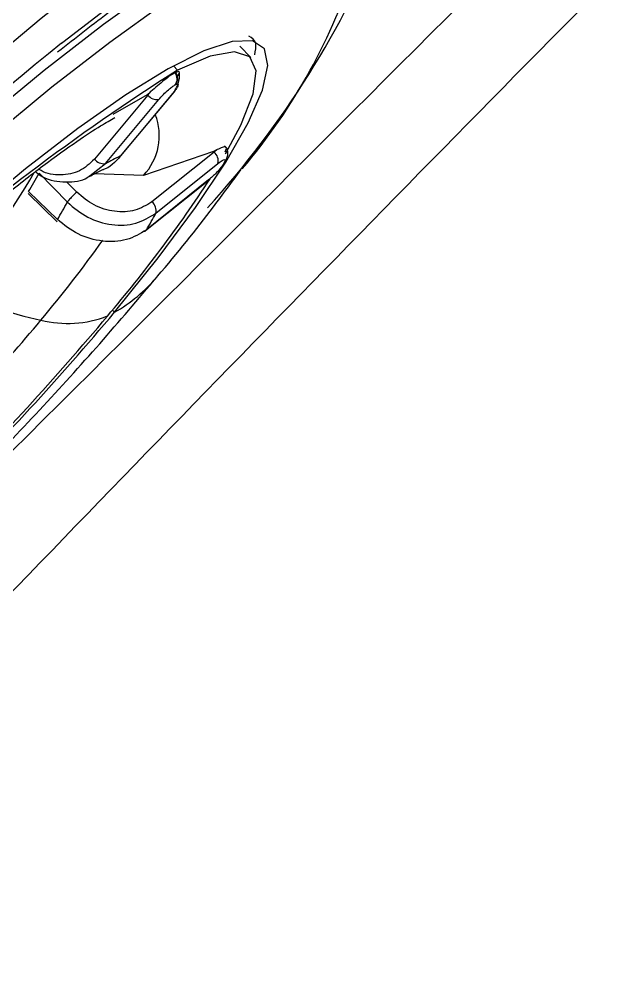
# Model space of a CAD drawing. Extents: x 943 to 1030, y 781 to 934.
# Drawn here: x 955.293 to 956.021, y 875.927 to 877.096 of the extents above; entities that cross this region are included whole.
import ezdxf

# ---------------------------------------------------------------- set-up
doc = ezdxf.new("R2010")
doc.units = 0
doc.header["$MEASUREMENT"] = 0
doc.layers.add('1', color=4, linetype='Continuous')

# ---------------------------------------------------------------- blocks, each defined once
blk = doc.blocks.new('AIRA')
at = {"layer": '1', "color": 3, "linetype": 'Continuous', "lineweight": 25}
for p, q in [((12.3955, 73.8845), (12.382, 73.8984)), ((12.3069, 73.8694), (12.3019, 73.8746)), ((12.3038, 73.8662), (12.3047, 73.8666)), ((12.3039, 73.8515), (12.3048, 73.852)), ((12.2709, 73.8391), (12.2064, 73.7618)), ((12.2196, 73.7564), (12.2841, 73.8337)), ((12.2703, 73.8397), (12.2287, 73.8158)), ((12.3022, 73.8428), (12.2377, 73.7655)), ((12.2386, 73.7661), (12.303, 73.8435)), ((12.2746, 73.8434), (12.2703, 73.8397)), ((12.2703, 73.8397), (12.2709, 73.8391)), ((12.2709, 73.8391), (12.2746, 73.8434)), ((12.3503, 73.7709), (12.2655, 73.7421)), ((12.3509, 73.7703), (12.2758, 73.7101)), ((12.3547, 73.7733), (12.3503, 73.7709)), ((12.3503, 73.7709), (12.3509, 73.7703)), ((12.3509, 73.7703), (12.3547, 73.7733)), ((12.2011, 73.7421), (12.2196, 73.7564)), ((12.2805, 73.6964), (12.3556, 73.7566)), ((12.3633, 73.7576), (12.3627, 73.7566)), ((12.3648, 73.759), (12.3653, 73.76)), ((12.1737, 73.7098), (12.1395, 73.7449)), ((12.2655, 73.7421), (12.2067, 73.7441)), ((12.1851, 73.7219), (12.1728, 73.7345)), ((12.2683, 73.6755), (12.3434, 73.7357)), ((12.3443, 73.7367), (12.2692, 73.6765)), ((12.1262, 73.7205), (12.1615, 73.6863)), ((12.1269, 73.7226), (12.1617, 73.6888)), ((12.2307, 73.5768), (12.2281, 73.5794))]:
    blk.add_line(p, q, dxfattribs=at)
at = {"layer": '1', "color": 3, "linetype": 'Continuous', "lineweight": 25, "flags": 128}
for points in [[(12.5908, 74.1181), (12.5924, 74.1359), (12.5873, 74.1594), (12.572, 74.173), (12.5469, 74.1765), (12.5123, 74.1698), (12.4687, 74.153), (12.4167, 74.1264), (12.3572, 74.0904), (12.2908, 74.0455), (12.2187, 73.9922), (12.1419, 73.9316), (12.0614, 73.8643), (11.9786, 73.7914), (11.8945, 73.7139), (11.8104, 73.633), (11.7276, 73.5499), (11.6472, 73.4657), (11.5704, 73.3817), (11.4983, 73.2992), (11.432, 73.2193)], [(12.1668, 73.902), (12.1684, 73.9033), (12.2411, 73.9593), (12.3086, 74.0075), (12.3699, 74.0471), (12.4239, 74.0774), (12.4699, 74.098), (12.5071, 74.1086), (12.5349, 74.109), (12.5529, 74.0992), (12.5608, 74.0793), (12.5585, 74.0496), (12.5573, 74.0445)], [(12.5129, 74.0596), (12.5008, 74.0668), (12.4752, 74.0681), (12.44, 74.059), (12.3957, 74.0397), (12.3432, 74.0104), (12.2834, 73.9718), (12.2172, 73.9244), (12.1458, 73.869), (12.0705, 73.8067), (11.9924, 73.7384), (11.913, 73.6654), (11.8336, 73.5889), (11.7556, 73.5102), (11.6802, 73.4306), (11.6089, 73.3515), (11.5427, 73.2744)], [(12.4722, 74.0432), (12.4436, 74.0352), (12.4002, 74.0162), (12.3486, 73.9875), (12.2899, 73.9495), (12.2249, 73.9029), (12.1548, 73.8486), (12.0808, 73.7874), (12.0041, 73.7203), (11.9261, 73.6486), (11.8481, 73.5735), (11.7715, 73.4962), (11.6975, 73.418), (11.6274, 73.3404), (11.5625, 73.2646)], [(12.2307, 73.5768), (12.2835, 73.6425), (12.3286, 73.7034), (12.3652, 73.7583), (12.3923, 73.8058), (12.4093, 73.8451), (12.4159, 73.875), (12.4119, 73.8951), (12.3974, 73.9049), (12.3727, 73.904), (12.3385, 73.8926), (12.2953, 73.871), (12.2443, 73.8395), (12.1865, 73.7989), (12.1232, 73.7501), (12.0559, 73.6942), (11.986, 73.6324), (11.9152, 73.5662), (11.845, 73.4969), (11.7769, 73.4262), (11.7125, 73.3556), (11.6533, 73.2867)], [(12.3646, 73.7681), (12.3831, 73.8028), (12.3981, 73.8407), (12.4019, 73.8685), (12.3943, 73.8856), (12.3756, 73.8915), (12.3462, 73.8861), (12.3069, 73.8694)], [(12.303, 73.8435), (12.3035, 73.8444), (12.3036, 73.8446)], [(12.3022, 73.8428), (12.303, 73.8435), (12.303, 73.8435)], [(12.2386, 73.7661), (12.2385, 73.7661), (12.2377, 73.7655)], [(12.3648, 73.759), (12.3639, 73.7578), (12.3627, 73.7566)], [(12.3443, 73.7367), (12.3435, 73.7357), (12.3434, 73.7357)], [(12.2683, 73.6755), (12.2684, 73.6755), (12.2692, 73.6765)]]:
    blk.add_lwpolyline(points, dxfattribs=at)
at = {"layer": '1', "color": 3, "linetype": 'Continuous', "lineweight": 25}
for centre, radius, start, end in [((11.4956, 74.473), 1.145, 317.7364, 338.0224), ((11.8325, 74.2186), 0.7244, 319.7108, 342.4494), ((15.1216, 70.2554), 4.6935, 129.0182, 137.0238), ((13.7139, 71.6525), 2.6258, 122.4024, 141.3939), ((12.2942, 73.8588), 0.0121, 323.3053, 37.625), ((12.295, 73.8592), 0.0121, 323.3053, 37.625), ((12.2823, 73.8482), 0.0145, 218.3134, 276.9739), ((12.2151, 73.7902), 0.0697, 316.399, 21.5213), ((12.3773, 73.465), 0.3313, 114.9234, 118.4275), ((12.3423, 73.7597), 0.0137, 347.1277, 51.2626), ((12.2178, 73.7708), 0.0145, 218.3127, 276.9735), ((12.3581, 73.7641), 0.00826, 308.5014, 344.4777), ((11.3782, 74.179), 0.8709, 318.993, 330.159), ((11.7812, 73.9342), 0.4053, 328.5305, 332.1527), ((10.949, 74.6544), 1.6709, 319.6386, 326.7407), ((11.8156, 73.8998), 0.4053, 328.6296, 332.0534), ((12.2672, 73.6995), 0.0137, 347.128, 51.2635), ((11.8554, 73.9253), 0.4829, 328.9788, 331.7044), ((12.266, 73.6786), 0.00396, 271.1964, 306.7114), ((10.9584, 74.5616), 1.5456, 319.9572, 324.4962), ((12.136, 73.7425), 0.1908, 299.7267, 319.9655), ((12.2192, 73.9316), 0.3725, 240.4408, 258.0008), ((9.5692, 75.8116), 3.4753, 314.8753, 319.9807), ((10.1239, 75.2589), 2.6331, 315.1338, 320.0242), ((9.6376, 75.7429), 3.3752, 314.9917, 319.9763), ((12.1739, 73.6983), 0.1349, 256.2166, 291.0048)]:
    blk.add_arc(centre, radius, start, end, dxfattribs=at)
for points, knots in [([(16.7635, 77.6975), (16.438, 77.4073), (15.787, 76.8269), (14.8258, 75.9334), (13.8771, 75.0243), (12.943, 74.0988), (12.0242, 73.1586), (11.1221, 72.2041), (10.236, 71.2375), (9.661, 70.5833), (9.3735, 70.2562)], [0, 0, 0, 0, 0.125, 0.25, 0.375, 0.5, 0.625, 0.75, 0.875, 1, 1, 1, 1]), ([(10.1026, 71.9775), (10.2812, 72.1544), (11.0897, 72.955), (12.3557, 74.2057), (13.5215, 75.3446), (14.2046, 76.0094), (14.6141, 76.4073), (14.9505, 76.7343), (15.1365, 76.9152)], [0, 0, 0, 0, 0.106937, 0.484076, 0.757109, 0.80038, 0.889603, 1, 1, 1, 1]), ([(10.4201, 71.7437), (10.6511, 71.9705), (11.284, 72.5916), (12.3142, 73.6141), (13.51, 74.8099), (14.5376, 75.8454), (15.1639, 76.4835), (15.3958, 76.7198)], [0, 0, 0, 0, 0.138146, 0.378364, 0.618507, 0.858724, 1, 1, 1, 1]), ([(17.9126, 76.6519), (17.5918, 76.4092), (16.9535, 75.9263), (16.0442, 75.1453), (15.1613, 74.3457), (14.3049, 73.5215), (13.474, 72.6841), (12.6644, 71.8362), (11.8848, 70.9679), (11.1301, 70.0685), (10.6622, 69.4397), (10.4269, 69.1234)], [0, 0, 0, 0, 0.113392, 0.225638, 0.337341, 0.448782, 0.560233, 0.669481, 0.778832, 0.888788, 1, 1, 1, 1]), ([(18.3969, 76.174), (18.2652, 76.0854), (17.9989, 75.9062), (17.6017, 75.6241), (17.2018, 75.3284), (16.8001, 75.0184), (16.4085, 74.7031), (15.9602, 74.3274), (15.4514, 73.88), (14.8696, 73.339), (14.355, 72.834), (13.9157, 72.3844), (13.5603, 72.0082), (13.2221, 71.6376), (12.9012, 71.2732), (12.5878, 70.9043), (12.2149, 70.4484), (11.7912, 69.9015), (11.3335, 69.273), (11.0502, 68.8492), (10.9105, 68.6404)], [0, 0, 0, 0, 0.044709, 0.090349, 0.13691, 0.184379, 0.232745, 0.277954, 0.348418, 0.422679, 0.500679, 0.550525, 0.598903, 0.645795, 0.691185, 0.735062, 0.781563, 0.856423, 0.929252, 1, 1, 1, 1]), ([(12.162, 73.8914), (12.1837, 73.9084), (12.2279, 73.9432), (12.289, 73.9871), (12.3453, 74.0244), (12.3947, 74.0533), (12.4359, 74.0737), (12.4668, 74.0848), (12.4865, 74.089), (12.4939, 74.087), (12.4925, 74.0878), (12.4924, 74.0879)], [0, 0, 0, 0, 0.12712, 0.258328, 0.388908, 0.518465, 0.646285, 0.771063, 0.877402, 0.990099, 1, 1, 1, 1]), ([(12.4001, 73.8878), (12.401, 73.8928), (12.4031, 73.9046), (12.3967, 73.9082), (12.393, 73.9103)], [0, 0, 0, 0, 0.422775, 1, 1, 1, 1]), ([(12.3067, 73.8622), (12.3068, 73.8623), (12.3085, 73.8642), (12.3093, 73.8665), (12.3087, 73.8683), (12.306, 73.8672), (12.3047, 73.8666)], [0, 0, 0, 0, 0.025131, 0.352226, 0.679855, 1, 1, 1, 1]), ([(12.3038, 73.8662), (12.302, 73.8651), (12.2984, 73.8631), (12.2908, 73.8572), (12.2826, 73.8504), (12.2772, 73.8457), (12.2746, 73.8434)], [0, 0, 0, 0, 0.247558, 0.500834, 0.753648, 1, 1, 1, 1]), ([(12.304, 73.8456), (12.305, 73.8474), (12.3073, 73.8514), (12.3091, 73.8577), (12.3096, 73.8628), (12.3089, 73.8649), (12.3087, 73.8656)], [0, 0, 0, 0, 0.243461, 0.544792, 0.857266, 1, 1, 1, 1]), ([(12.2841, 73.8337), (12.2859, 73.8358), (12.2895, 73.8399), (12.2955, 73.8455), (12.3005, 73.8495), (12.3028, 73.8509), (12.3039, 73.8515)], [0, 0, 0, 0, 0.279486, 0.559002, 0.779415, 1, 1, 1, 1]), ([(12.3048, 73.852), (12.3058, 73.8523), (12.3079, 73.8531), (12.3078, 73.8509), (12.3057, 73.8473), (12.3034, 73.8443), (12.3022, 73.8428)], [0, 0, 0, 0, 0.279658, 0.559227, 0.779582, 1, 1, 1, 1]), ([(11.9073, 73.5481), (11.9135, 73.5542), (11.9393, 73.5795), (11.9849, 73.6214), (12.0423, 73.6721), (12.0961, 73.7168), (12.1448, 73.7546), (12.1843, 73.783), (12.2139, 73.8023), (12.2257, 73.809), (12.2309, 73.812)], [0, 0, 0, 0, 0.047543, 0.198969, 0.349347, 0.49782, 0.643244, 0.784014, 0.902777, 1, 1, 1, 1]), ([(12.3642, 73.7705), (12.365, 73.7721), (12.3664, 73.7752), (12.3651, 73.7768), (12.3613, 73.7764), (12.3569, 73.7743), (12.3547, 73.7733)], [0, 0, 0, 0, 0.247558, 0.500834, 0.753648, 1, 1, 1, 1]), ([(12.3661, 73.7619), (12.3666, 73.7635), (12.3677, 73.7668), (12.3676, 73.7714), (12.3664, 73.7753), (12.3646, 73.7769), (12.3637, 73.7778)], [0, 0, 0, 0, 0.241531, 0.492013, 0.746543, 1, 1, 1, 1]), ([(12.2377, 73.7655), (12.2314, 73.7582), (12.2251, 73.7509), (12.2163, 73.749), (12.2162, 73.749)], [0, 0, 0, 0, 0.995613, 1, 1, 1, 1]), ([(12.2064, 73.7618), (12.2007, 73.7564), (12.1893, 73.7458), (12.1659, 73.7418), (12.1479, 73.7437), (12.1399, 73.7493), (12.139, 73.75)], [0, 0, 0, 0, 0.318074, 0.636898, 0.955653, 1, 1, 1, 1]), ([(12.3627, 73.7566), (12.3617, 73.755), (12.3596, 73.7519), (12.3543, 73.7459), (12.349, 73.7406), (12.3458, 73.738), (12.3443, 73.7367)], [0, 0, 0, 0, 0.279658, 0.559227, 0.779582, 1, 1, 1, 1]), ([(12.3556, 73.7566), (12.3574, 73.758), (12.3611, 73.7607), (12.3639, 73.7616), (12.3647, 73.7605), (12.3637, 73.7586), (12.3633, 73.7576)], [0, 0, 0, 0, 0.2794856, 0.5590017, 0.7794153, 1, 1, 1, 1]), ([(12.1359, 73.7459), (12.1386, 73.7439), (12.1495, 73.736), (12.1718, 73.7334), (12.1922, 73.7349), (12.2002, 73.7414), (12.2011, 73.7421)], [0, 0, 0, 0, 0.134836, 0.540304, 0.945801, 1, 1, 1, 1]), ([(12.2, 73.7407), (12.205, 73.7434), (12.2114, 73.7467), (12.2164, 73.749), (12.2175, 73.7495)], [0, 0, 0, 0, 0.7799119, 1, 1, 1, 1]), ([(12.2821, 73.6198), (12.2823, 73.62), (12.3067, 73.6484), (12.3412, 73.6916), (12.3725, 73.7341), (12.3834, 73.749)], [0, 0, 0, 0, 0.004969, 0.651408, 1, 1, 1, 1]), ([(12.1808, 73.718), (12.18, 73.7172), (12.1784, 73.7156), (12.1763, 73.7133), (12.1746, 73.7113), (12.174, 73.7103), (12.1737, 73.7098)], [0, 0, 0, 0, 0.259419, 0.518943, 0.768457, 1, 1, 1, 1]), ([(12.1851, 73.7219), (12.1845, 73.7213), (12.183, 73.7202), (12.1815, 73.7187), (12.1808, 73.718)], [0, 0, 0, 0, 0.481432, 1, 1, 1, 1]), ([(12.2758, 73.7101), (12.2692, 73.7062), (12.2562, 73.6983), (12.2308, 73.6974), (12.2053, 73.7049), (12.1919, 73.7162), (12.1851, 73.7219)], [0, 0, 0, 0, 0.249775, 0.50014, 0.75045, 1, 1, 1, 1]), ([(12.1737, 73.7098), (12.1816, 73.7031), (12.1974, 73.6898), (12.2275, 73.6812), (12.2575, 73.6824), (12.2728, 73.6917), (12.2805, 73.6964)], [0, 0, 0, 0, 0.249978, 0.499965, 0.74997, 1, 1, 1, 1]), ([(12.2692, 73.6765), (12.2615, 73.6718), (12.2461, 73.6625), (12.2162, 73.6613), (12.1859, 73.6696), (12.1698, 73.6824), (12.1617, 73.6888)], [0, 0, 0, 0, 0.25003, 0.500035, 0.750022, 1, 1, 1, 1]), ([(11.6363, 72.9987), (11.6422, 73.003), (11.6755, 73.0272), (11.7379, 73.0778), (11.8224, 73.1493), (11.9062, 73.225), (11.9869, 73.3016), (12.0651, 73.3796), (12.1408, 73.4589), (12.214, 73.5394), (12.2593, 73.5928), (12.2821, 73.6198)], [0, 0, 0, 0, 0.026965, 0.152299, 0.282348, 0.405287, 0.524692, 0.642635, 0.760589, 0.879506, 1, 1, 1, 1])]:
    blk.add_open_spline(points, degree=3, knots=knots, dxfattribs=at)

msp = doc.modelspace()

# ---------------------------------------------------------------- block references
at = {"layer": '1'}
msp.add_blockref('AIRA', (943.1775, 803.1658), dxfattribs=at)

doc.saveas('drawing.dxf')
